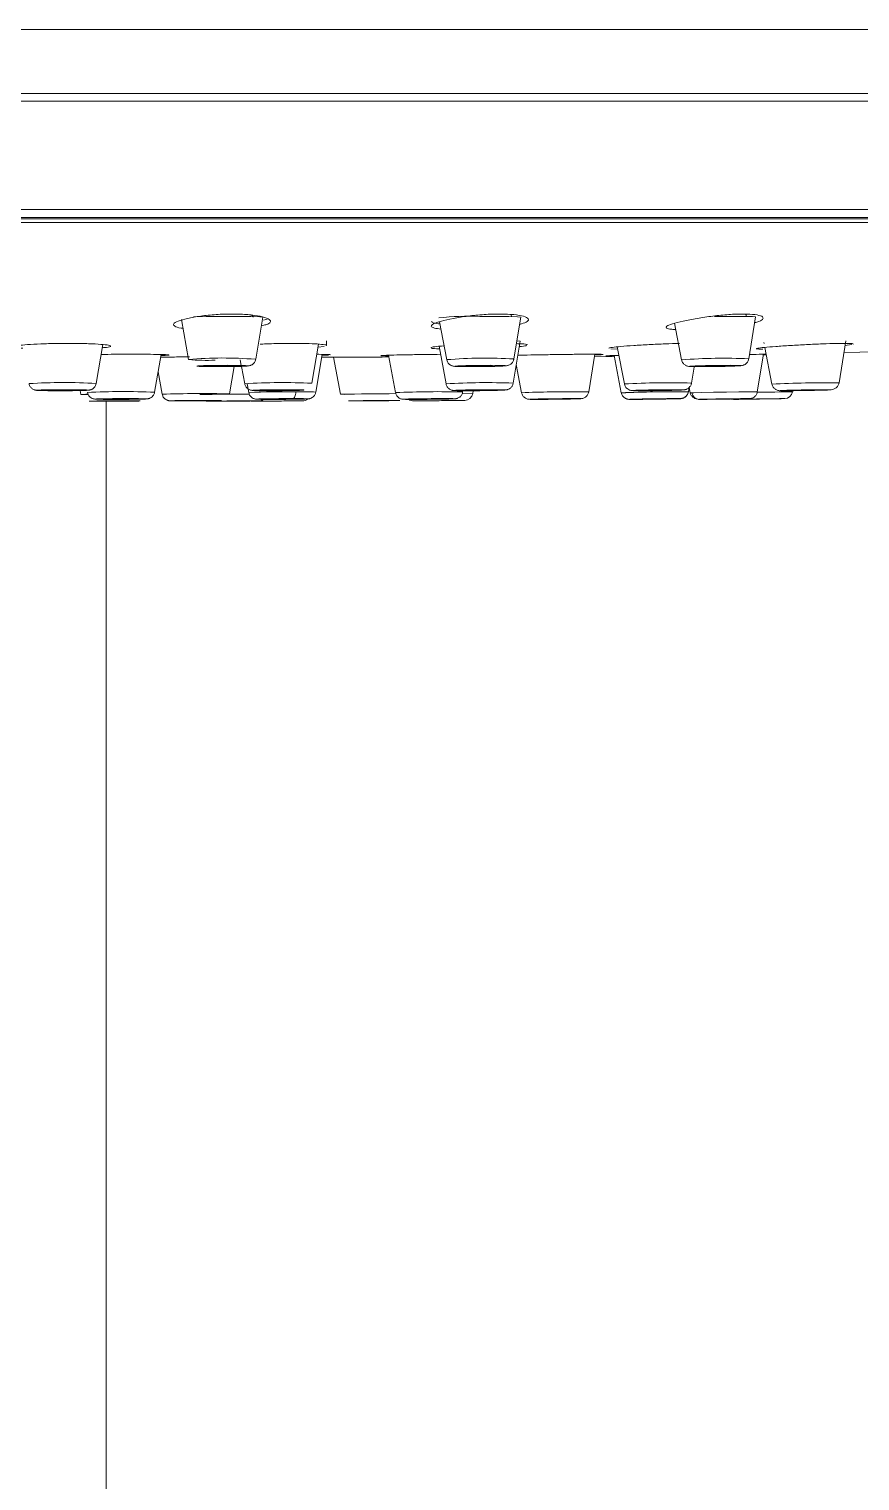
# Model space of a CAD drawing. Extents: x 1944 to 4044, y -46 to 2924.
# Drawn here: x 2671.6 to 2722.9, y 1827.8 to 1917.5 of the extents above; entities that cross this region are included whole.
import ezdxf

# ---------------------------------------------------------------- set-up
doc = ezdxf.new("R2010")
doc.units = 0
doc.header["$LTSCALE"] = 23.1
doc.layers.get('0').update_dxf_attribs({"linetype": 'CONTINUOUS'})

# ---------------------------------------------------------------- blocks, each defined once
blk = doc.blocks.new('A$C7AF3309A')
at = {"color": 8, "linetype": 'Continuous', "lineweight": 15}
for p, q in [((469.035, 1503.262), (300.964, 1503.262)), ((483.786, 1499.31), (286.214, 1499.31)), ((484.156, 1498.836), (285.844, 1498.836)), ((484.273, 1492.155), (385, 1492.155)), ((483.843, 1491.651), (286.157, 1491.651)), ((480.73, 1491.35), (289.272, 1491.35)), ((437.829, 1480.965), (437.654, 1480.962)), ((417.134, 1480.769), (416.499, 1480.762))]:
    blk.add_line(p, q, dxfattribs=at)
at = {"color": 7, "linetype": 'Continuous', "lineweight": 15}
for p, q in [((287.238, 1491.576), (482.761, 1491.576)), ((403.737, 1482.902), (404.179, 1485.49)), ((419.52, 1485.536), (419.526, 1485.568)), ((419.673, 1482.912), (420.102, 1485.503)), ((434.005, 1485.629), (434.008, 1485.681)), ((434.018, 1485.541), (434.033, 1485.631)), ((434.184, 1482.922), (434.6, 1485.515)), ((399.141, 1485.354), (399.591, 1482.879)), ((404.504, 1485.391), (404.209, 1485.299)), ((415.088, 1485.215), (415.528, 1482.868)), ((429.604, 1485.119), (430.039, 1482.858)), ((393.88, 1481.399), (394.298, 1483.803)), ((407.196, 1481.408), (407.607, 1483.827)), ((407.574, 1483.638), (407.969, 1483.687)), ((408.107, 1483.741), (408.107, 1484.04)), ((415.053, 1483.696), (415.488, 1481.373)), ((419.633, 1481.417), (420.062, 1484.008)), ((426.064, 1483.659), (426.502, 1481.366)), ((435.112, 1483.938), (435.125, 1483.868)), ((439.757, 1481.43), (440.169, 1484.024)), ((440.125, 1483.747), (440.542, 1483.802)), ((397.487, 1480.859), (397.89, 1483.186)), ((402.781, 1482.852), (402.844, 1482.51)), ((407.446, 1480.865), (407.842, 1483.193)), ((407.832, 1483.137), (408.22, 1483.151)), ((408.017, 1483.019), (408.534, 1483.02)), ((408.532, 1483.029), (408.959, 1480.728)), ((411.94, 1483.143), (412.37, 1480.833)), ((424.297, 1480.876), (424.68, 1483.203)), ((424.655, 1483.051), (425.883, 1483.054)), ((425.663, 1483.543), (426.09, 1483.525)), ((425.869, 1483.124), (426.307, 1480.824)), ((434.712, 1480.883), (435.085, 1483.201)), ((435.082, 1483.18), (435.257, 1483.185)), ((435.172, 1483.628), (435.611, 1481.36)), ((440.055, 1483.307), (442.028, 1483.344)), ((397.705, 1482.119), (397.956, 1480.736)), ((401.069, 1482.437), (401.338, 1482.436)), ((402.264, 1482.518), (401.995, 1482.519)), ((402.104, 1480.758), (402.392, 1482.445)), ((402.854, 1482.455), (403.051, 1481.381)), ((416.717, 1482.437), (416.962, 1482.436)), ((417.311, 1482.438), (417.605, 1482.439)), ((417.605, 1482.439), (418.116, 1482.447)), ((418.493, 1482.518), (418.247, 1482.519)), ((418.752, 1482.515), (418.493, 1482.518)), ((419.824, 1482.569), (420.152, 1480.828)), ((430.647, 1481.424), (430.806, 1482.407)), ((430.978, 1482.437), (431.189, 1482.436)), ((433.258, 1482.518), (433.047, 1482.519)), ((391.367, 1480.949), (391.643, 1480.949)), ((392.249, 1481.014), (391.973, 1481.015)), ((392.899, 1480.96), (392.942, 1480.721)), ((403.204, 1481.367), (403.301, 1480.839)), ((404.379, 1480.949), (404.638, 1480.949)), ((404.99, 1480.95), (405.126, 1480.95)), ((405.873, 1481.014), (405.614, 1481.015)), ((416.545, 1480.949), (416.775, 1480.949)), ((417.134, 1480.769), (417.164, 1480.95)), ((417.565, 1480.953), (417.996, 1480.959)), ((418.585, 1481.014), (418.355, 1481.015)), ((427.332, 1480.949), (427.523, 1480.949)), ((427.523, 1480.949), (428.008, 1480.951)), ((429.829, 1481.014), (429.637, 1481.015)), ((430.008, 1481.011), (429.829, 1481.014)), ((430.452, 1480.88), (430.496, 1481.147)), ((430.503, 1481.154), (430.566, 1480.821)), ((436.268, 1480.949), (436.413, 1480.949)), ((439.114, 1481.014), (438.969, 1481.015)), ((393.996, 1480.305), (394.226, 1480.305)), ((394.5, 1107.647), (394.5, 1480.313)), ((394.818, 1480.415), (395.087, 1480.414)), ((395.416, 1480.415), (395.804, 1480.417)), ((396.013, 1480.463), (395.744, 1480.464)), ((396.036, 1480.321), (395.806, 1480.321)), ((399.012, 1480.318), (399.242, 1480.318)), ((399.709, 1480.319), (399.496, 1480.318)), ((399.578, 1480.318), (400.032, 1480.32)), ((401.053, 1480.35), (400.823, 1480.351)), ((400.861, 1480.305), (400.98, 1480.305)), ((403.477, 1480.305), (403.452, 1480.305)), ((403.835, 1480.321), (403.717, 1480.321)), ((404.488, 1480.415), (404.733, 1480.414)), ((405.376, 1480.416), (405.906, 1480.421)), ((406.265, 1480.463), (406.019, 1480.464)), ((409.549, 1480.318), (409.667, 1480.318)), ((409.829, 1480.318), (409.667, 1480.318)), ((412.525, 1480.35), (412.406, 1480.351)), ((413.306, 1480.415), (413.517, 1480.414)), ((413.508, 1480.318), (413.483, 1480.318)), ((413.827, 1480.415), (414.013, 1480.416)), ((414.447, 1480.419), (414.801, 1480.423)), ((415.587, 1480.463), (415.375, 1480.464)), ((420.886, 1480.415), (421.055, 1480.414)), ((423.573, 1480.463), (423.404, 1480.464)), ((426.899, 1480.415), (427.017, 1480.414)), ((427.178, 1480.415), (427.017, 1480.414)), ((428.386, 1480.427), (428.386, 1480.427)), ((429.872, 1480.463), (429.754, 1480.464)), ((431.08, 1480.415), (431.142, 1480.414)), ((431.253, 1480.415), (431.142, 1480.414)), ((433.247, 1480.415), (433.251, 1480.414)), ((434.211, 1480.463), (434.148, 1480.464)), ((436.399, 1480.463), (436.394, 1480.464))]:
    blk.add_line(p, q, dxfattribs=at)
at = {"color": 7, "linetype": 'Continuous', "lineweight": 15, "flags": 128}
for points in [[(401.65, 1485.541), (400.682, 1485.531), (399.895, 1485.513)], [(404.179, 1485.49), (404.179, 1485.49), (403.987, 1485.514), (403.438, 1485.532), (402.618, 1485.541), (401.65, 1485.541)], [(420.102, 1485.503), (420.102, 1485.503), (419.909, 1485.524), (419.361, 1485.538), (418.541, 1485.543), (417.573, 1485.537)], [(434.6, 1485.515), (434.6, 1485.515), (434.408, 1485.533), (433.86, 1485.542), (433.039, 1485.541), (432.072, 1485.53)], [(420.062, 1484.008), (420.062, 1484.008), (419.87, 1484.023), (419.857, 1484.024)], [(401.666, 1482.497), (401.379, 1482.494), (401.136, 1482.488), (400.974, 1482.481), (400.916, 1482.473), (400.974, 1482.466), (401.136, 1482.461), (401.379, 1482.458), (401.666, 1482.458), (401.953, 1482.461), (402.197, 1482.467), (402.359, 1482.474), (402.416, 1482.482), (402.359, 1482.489), (402.197, 1482.494), (401.953, 1482.497), (401.666, 1482.497)], [(417.605, 1482.495), (417.318, 1482.491), (417.074, 1482.484), (416.912, 1482.477), (416.855, 1482.469), (416.912, 1482.463), (417.074, 1482.459), (417.318, 1482.458), (417.605, 1482.459), (417.892, 1482.464), (418.135, 1482.47), (418.298, 1482.478), (418.355, 1482.485), (418.298, 1482.492), (418.135, 1482.496), (417.892, 1482.497), (417.605, 1482.495)], [(432.118, 1482.493), (431.831, 1482.488), (431.588, 1482.481), (431.425, 1482.473), (431.368, 1482.466), (431.425, 1482.461), (431.588, 1482.458), (431.831, 1482.458), (432.118, 1482.462), (432.405, 1482.467), (432.648, 1482.474), (432.811, 1482.482), (432.868, 1482.489), (432.811, 1482.494), (432.648, 1482.497), (432.405, 1482.497), (432.118, 1482.493)], [(391.808, 1480.997), (391.521, 1480.996), (391.277, 1480.992), (391.115, 1480.986), (391.058, 1480.98), (391.115, 1480.974), (391.277, 1480.97), (391.521, 1480.967), (391.808, 1480.966), (392.095, 1480.968), (392.338, 1480.972), (392.501, 1480.977), (392.558, 1480.983), (392.501, 1480.989), (392.338, 1480.994), (392.095, 1480.997), (391.808, 1480.997)], [(405.126, 1480.997), (404.839, 1480.994), (404.596, 1480.989), (404.433, 1480.983), (404.376, 1480.977), (404.433, 1480.972), (404.596, 1480.968), (404.839, 1480.966), (405.126, 1480.967), (405.413, 1480.97), (405.656, 1480.975), (405.819, 1480.981), (405.876, 1480.987), (405.819, 1480.992), (405.656, 1480.996), (405.413, 1480.997), (405.126, 1480.997)], [(417.565, 1480.995), (417.278, 1480.991), (417.034, 1480.986), (416.872, 1480.98), (416.815, 1480.974), (416.872, 1480.969), (417.034, 1480.967), (417.278, 1480.966), (417.565, 1480.968), (417.852, 1480.972), (418.095, 1480.978), (418.258, 1480.984), (418.315, 1480.99), (418.258, 1480.994), (418.095, 1480.997), (417.852, 1480.997), (417.565, 1480.995)], [(428.58, 1480.994), (428.293, 1480.989), (428.05, 1480.983), (427.887, 1480.977), (427.83, 1480.971), (427.887, 1480.968), (428.05, 1480.966), (428.293, 1480.967), (428.58, 1480.97), (428.867, 1480.975), (429.11, 1480.981), (429.273, 1480.987), (429.33, 1480.992), (429.273, 1480.996), (429.11, 1480.998), (428.867, 1480.997), (428.58, 1480.994)], [(436.941, 1480.969), (436.998, 1480.967), (437.161, 1480.966), (437.404, 1480.968), (437.691, 1480.973), (437.978, 1480.978), (438.221, 1480.984), (438.384, 1480.99), (438.441, 1480.995), (438.384, 1480.997), (438.221, 1480.997), (437.978, 1480.995), (437.691, 1480.991), (437.404, 1480.986), (437.161, 1480.979), (436.998, 1480.974), (436.941, 1480.969)], [(392.942, 1480.721), (393.013, 1480.719), (393.354, 1480.716)], [(395.016, 1480.316), (394.786, 1480.315), (394.592, 1480.314), (394.462, 1480.313), (394.416, 1480.312), (394.462, 1480.311), (394.592, 1480.31), (394.786, 1480.31), (395.016, 1480.31), (395.246, 1480.311), (395.44, 1480.312), (395.57, 1480.314), (395.616, 1480.315), (395.57, 1480.316), (395.44, 1480.316), (395.246, 1480.316), (395.016, 1480.316)], [(395.416, 1480.451), (395.129, 1480.449), (394.885, 1480.445), (394.723, 1480.441), (394.666, 1480.437), (394.723, 1480.432), (394.885, 1480.429), (395.129, 1480.427), (395.416, 1480.427), (395.703, 1480.429), (395.946, 1480.433), (396.109, 1480.437), (396.166, 1480.441), (396.109, 1480.446), (395.946, 1480.449), (395.703, 1480.451), (395.416, 1480.451)], [(400.032, 1480.34), (399.803, 1480.338), (399.608, 1480.336), (399.478, 1480.333), (399.432, 1480.331), (399.478, 1480.329), (399.608, 1480.328), (399.803, 1480.328), (400.032, 1480.329), (400.262, 1480.33), (400.456, 1480.332), (400.587, 1480.335), (400.632, 1480.337), (400.587, 1480.339), (400.456, 1480.34), (400.262, 1480.34), (400.032, 1480.34)], [(401.748, 1480.31), (401.794, 1480.31), (401.924, 1480.31), (402.119, 1480.311), (402.348, 1480.312), (402.578, 1480.313), (402.773, 1480.314), (402.903, 1480.315), (402.948, 1480.316), (402.903, 1480.316), (402.773, 1480.316), (402.578, 1480.316), (402.348, 1480.315), (402.119, 1480.314), (401.924, 1480.312), (401.794, 1480.311), (401.748, 1480.31)], [(405.376, 1480.45), (405.089, 1480.447), (404.846, 1480.443), (404.683, 1480.439), (404.626, 1480.434), (404.683, 1480.43), (404.846, 1480.428), (405.089, 1480.427), (405.376, 1480.428), (405.663, 1480.431), (405.907, 1480.435), (406.069, 1480.439), (406.126, 1480.444), (406.069, 1480.448), (405.907, 1480.45), (405.663, 1480.451), (405.376, 1480.45)], [(406.019, 1480.464), (406.054, 1480.473), (406.088, 1480.497), (406.12, 1480.535), (406.149, 1480.586), (406.174, 1480.648), (406.193, 1480.721), (406.208, 1480.8), (406.217, 1480.885)], [(408.959, 1480.728), (408.977, 1480.727), (409.237, 1480.726)], [(410.437, 1480.329), (410.482, 1480.328), (410.613, 1480.328), (410.807, 1480.329), (411.037, 1480.331), (411.266, 1480.333), (411.461, 1480.336), (411.591, 1480.338), (411.637, 1480.34), (411.591, 1480.34), (411.461, 1480.34), (411.266, 1480.339), (411.037, 1480.337), (410.807, 1480.335), (410.612, 1480.332), (410.482, 1480.33), (410.437, 1480.329)], [(414.446, 1480.449), (414.159, 1480.445), (413.916, 1480.441), (413.753, 1480.436), (413.696, 1480.432), (413.753, 1480.429), (413.916, 1480.427), (414.159, 1480.428), (414.446, 1480.429), (414.733, 1480.433), (414.977, 1480.437), (415.139, 1480.442), (415.196, 1480.446), (415.139, 1480.449), (414.977, 1480.451), (414.733, 1480.45), (414.446, 1480.449)], [(421.479, 1480.43), (421.537, 1480.428), (421.699, 1480.427), (421.943, 1480.428), (422.23, 1480.431), (422.517, 1480.435), (422.76, 1480.44), (422.922, 1480.444), (422.979, 1480.448), (422.922, 1480.45), (422.76, 1480.451), (422.516, 1480.45), (422.229, 1480.447), (421.942, 1480.443), (421.699, 1480.438), (421.537, 1480.434), (421.479, 1480.43)], [(426.307, 1480.824), (426.325, 1480.822), (426.585, 1480.82)], [(427.636, 1480.429), (427.693, 1480.427), (427.855, 1480.428), (428.099, 1480.43), (428.386, 1480.433), (428.673, 1480.437), (428.916, 1480.442), (429.078, 1480.446), (429.135, 1480.449), (429.078, 1480.451), (428.916, 1480.45), (428.672, 1480.448), (428.385, 1480.445), (428.098, 1480.441), (427.855, 1480.436), (427.693, 1480.432), (427.636, 1480.429)], [(431.895, 1480.428), (431.952, 1480.427), (432.115, 1480.429), (432.358, 1480.431), (432.645, 1480.435), (432.932, 1480.44), (433.176, 1480.444), (433.338, 1480.448), (433.395, 1480.45), (433.338, 1480.451), (433.176, 1480.449), (432.932, 1480.447), (432.645, 1480.443), (432.358, 1480.438), (432.115, 1480.434), (431.952, 1480.43), (431.895, 1480.428)], [(433.087, 1480.437), (433.156, 1480.421), (433.243, 1480.414)], [(434.073, 1480.427), (434.13, 1480.428), (434.293, 1480.43), (434.536, 1480.433), (434.823, 1480.438), (435.11, 1480.442), (435.353, 1480.446), (435.516, 1480.449), (435.573, 1480.451), (435.516, 1480.45), (435.353, 1480.448), (435.11, 1480.445), (434.823, 1480.44), (434.536, 1480.436), (434.293, 1480.432), (434.13, 1480.429), (434.073, 1480.427)]]:
    blk.add_lwpolyline(points, dxfattribs=at)
at = {"color": 8, "linetype": 'Continuous', "lineweight": 15, "flags": 128}
for points in [[(424.297, 1480.876), (424.262, 1480.88), (423.986, 1480.884)], [(434.712, 1480.883), (434.61, 1480.885), (434.215, 1480.882), (433.58, 1480.875), (432.802, 1480.865), (431.999, 1480.852), (431.293, 1480.84), (430.792, 1480.829), (430.573, 1480.822), (430.668, 1480.82), (430.668, 1480.82)]]:
    blk.add_lwpolyline(points, dxfattribs=at)
at = {"color": 7, "linetype": 'Continuous', "lineweight": 15}
for centre, radius, start, end in [((385, 208.155), 1297.85, 86.296114, 89.032844), ((416.915, 1468.002), 17.548, 87.85099, 96.12013), ((400.737, 1495.322), 12.496, 264.74066, 272.2775), ((400.766, 1480.806), 0.5, 249.03237, 270.25981), ((403.927, 1480.82), 0.5, 270.25918, 304.46903), ((406.61, 1480.821), 0.5, 270.3, 309.75064), ((413.478, 1480.818), 0.5, 234.93199, 270.6), ((416.641, 1480.851), 0.5, 270.6, 350.6), ((423.777, 1438.417), 42.467, 89.71747, 90.01603), ((431.144, 1480.896), 0.482, 189.1565, 269.81571), ((436.395, 1480.964), 0.5, 270.8948, 350.89502)]:
    blk.add_arc(centre, radius, start, end, dxfattribs=at)
at = {"color": 8, "linetype": 'Continuous', "lineweight": 15}
for centre, radius, start, end in [((401.727, 1458.333), 24.639, 85.39672, 94.97256), ((417.91, 1453.783), 29.183, 86.53709, 94.68336), ((432.635, 1448.867), 34.09, 87.39579, 94.36783), ((391.881, 1447.335), 34.123, 86.64283, 93.60807), ((405.358, 1445.161), 36.293, 87.09673, 93.64501), ((417.972, 1442.073), 39.379, 87.58272, 93.61742), ((429.224, 1435.016), 46.43, 88.24421, 93.36183), ((438.671, 1423.143), 58.297, 88.93318, 93.00856), ((393.339, 1468.871), 11.857, 89.95947, 91.92021), ((395.567, 1433.954), 46.944, 87.65639, 92.71788), ((400.443, 1401.864), 78.912, 88.79405, 91.80596), ((403.259, 1242.675), 238.06, 89.97798, 90.71854), ((405.454, 1436.647), 44.244, 89.0129, 92.78999), ((406.568, 1464.131), 16.758, 86.9936, 91.19982), ((412.502, 1321.788), 158.98, 90.03094, 91.27684), ((414.967, 1424.009), 56.883, 88.44068, 92.61739), ((423.109, 1407.662), 73.225, 89.48682, 92.31445), ((429.634, 1388.663), 92.221, 89.4915, 92.06738), ((443.099, 966.958), 513.964, 90.6936, 90.93665), ((436.881, 1480.76), 0.124, 86.47653, 91.71439)]:
    blk.add_arc(centre, radius, start, end, dxfattribs=at)
at = {"color": 7, "linetype": 'Continuous', "lineweight": 15}
for points, knots in [([(404.089, 1484.963), (404.187, 1484.984), (404.492, 1485.049), (404.683, 1485.188), (404.625, 1485.36), (404.208, 1485.521), (403.502, 1485.64), (402.795, 1485.685), (402.052, 1485.693), (401.275, 1485.666), (400.308, 1485.567), (399.483, 1485.422), (398.892, 1485.253), (398.604, 1485.082), (398.692, 1484.935), (398.933, 1484.842), (399.205, 1484.813), (399.24, 1484.809)], [0, 0, 0, 0, 0.036868, 0.114463, 0.192785, 0.271405, 0.349484, 0.426224, 0.449113, 0.524504, 0.599866, 0.676028, 0.753622, 0.832122, 0.910654, 0.988581, 1, 1, 1, 1]), ([(403.575, 1485.501), (403.581, 1485.53), (403.592, 1485.575), (403.47, 1485.613), (403.428, 1485.626)], [0, 0, 0, 0, 0.647518, 1, 1, 1, 1]), ([(420.027, 1485.05), (420.178, 1485.096), (420.508, 1485.194), (420.625, 1485.361), (420.426, 1485.52), (419.89, 1485.64), (419.275, 1485.685), (418.59, 1485.693), (417.836, 1485.666), (416.83, 1485.567), (415.901, 1485.422), (415.149, 1485.253), (414.663, 1485.083), (414.521, 1484.933), (414.683, 1484.821), (415.025, 1484.779), (415.173, 1484.761)], [0, 0, 0, 0, 0.066723, 0.145047, 0.223668, 0.301749, 0.378491, 0.40138, 0.476772, 0.552135, 0.628299, 0.705894, 0.784396, 0.862929, 0.940858, 1, 1, 1, 1]), ([(419.51, 1485.567), (419.516, 1485.573), (419.553, 1485.609), (419.479, 1485.639), (419.418, 1485.664)], [0, 0, 0, 0, 0.166809, 1, 1, 1, 1]), ([(434.543, 1485.156), (434.588, 1485.167), (434.856, 1485.231), (435.066, 1485.361), (435.095, 1485.52), (434.753, 1485.64), (434.257, 1485.685), (433.659, 1485.693), (432.962, 1485.666), (431.962, 1485.567), (430.969, 1485.422), (430.088, 1485.253), (429.425, 1485.083), (429.061, 1484.932), (429.062, 1484.816), (429.288, 1484.747), (429.594, 1484.734), (429.679, 1484.73)], [0, 0, 0, 0, 0.015802, 0.09438, 0.173258, 0.251593, 0.328584, 0.351548, 0.427186, 0.502794, 0.579206, 0.657054, 0.735811, 0.8146, 0.892782, 0.970165, 1, 1, 1, 1]), ([(415.114, 1485.073), (415.045, 1485.08), (414.765, 1485.106), (414.578, 1485.169), (414.606, 1485.236), (414.614, 1485.256)], [0, 0, 0, 0, 0.1857033, 0.7497817, 1, 1, 1, 1]), ([(394.767, 1483.704), (394.763, 1483.718), (394.755, 1483.753), (394.35, 1483.805), (393.659, 1483.849), (392.954, 1483.869), (392.204, 1483.877), (391.412, 1483.873), (390.433, 1483.847), (389.606, 1483.801), (389.027, 1483.744), (388.753, 1483.683), (388.851, 1483.626), (389.077, 1483.589), (389.326, 1483.576), (389.344, 1483.575)], [0, 0, 0, 0, 0.0649161, 0.155154, 0.2453206, 0.3353196, 0.3634086, 0.4531568, 0.5429028, 0.6327213, 0.7227212, 0.8128878, 0.9031256, 0.9933216, 1, 1, 1, 1]), ([(394.264, 1483.607), (394.358, 1483.614), (394.659, 1483.637), (394.735, 1483.667), (394.788, 1483.687)], [0, 0, 0, 0, 0.3141505, 1, 1, 1, 1]), ([(408.092, 1483.741), (408.096, 1483.743), (408.151, 1483.765), (407.934, 1483.804), (407.434, 1483.849), (406.816, 1483.869), (406.124, 1483.877), (405.363, 1483.873), (404.537, 1483.854), (404.126, 1483.833), (404.015, 1483.827)], [0, 0, 0, 0, 0.017039, 0.19065, 0.364123, 0.537274, 0.591315, 0.763984, 0.936648, 1, 1, 1, 1]), ([(415.321, 1483.721), (415.18, 1483.709), (414.812, 1483.676), (414.549, 1483.633), (414.569, 1483.609), (414.576, 1483.601)], [0, 0, 0, 0, 0.292104, 0.75737, 1, 1, 1, 1]), ([(420.491, 1483.776), (420.499, 1483.785), (420.524, 1483.813), (420.288, 1483.844), (419.948, 1483.855), (419.83, 1483.859)], [0, 0, 0, 0, 0.2377605, 0.7335801, 1, 1, 1, 1]), ([(420.007, 1483.674), (420.055, 1483.679), (420.324, 1483.702), (420.414, 1483.727), (420.487, 1483.747)], [0, 0, 0, 0, 0.179205, 1, 1, 1, 1]), ([(429.912, 1483.868), (429.623, 1483.861), (429.022, 1483.847), (428.011, 1483.801), (427.049, 1483.744), (426.241, 1483.683), (425.726, 1483.626), (425.499, 1483.588), (425.552, 1483.575), (425.559, 1483.573)], [0, 0, 0, 0, 0.152644, 0.316997, 0.481683, 0.646674, 0.811794, 0.976839, 1, 1, 1, 1]), ([(440.609, 1483.835), (440.619, 1483.839), (440.668, 1483.857), (440.486, 1483.868), (440.141, 1483.877), (439.633, 1483.873), (438.757, 1483.847), (437.753, 1483.801), (436.737, 1483.744), (435.818, 1483.683), (435.115, 1483.625), (434.694, 1483.579), (434.678, 1483.56), (434.671, 1483.551)], [0, 0, 0, 0, 0.025718, 0.133086, 0.166596, 0.273665, 0.380731, 0.487884, 0.595253, 0.702821, 0.810474, 0.918077, 1, 1, 1, 1]), ([(398.372, 1483.156), (398.368, 1483.161), (398.359, 1483.171), (397.953, 1483.187), (397.264, 1483.199), (396.558, 1483.204), (395.809, 1483.205), (395.054, 1483.202), (394.465, 1483.195), (394.192, 1483.192)], [0, 0, 0, 0, 0.122686, 0.292208, 0.461715, 0.631188, 0.684269, 0.853708, 1, 1, 1, 1]), ([(399.651, 1483.034), (399.622, 1483.034), (399.257, 1483.034), (398.59, 1483.033), (398.1, 1483.032), (397.863, 1483.032)], [0, 0, 0, 0, 0.042135, 0.537188, 1, 1, 1, 1]), ([(397.88, 1483.128), (397.971, 1483.13), (398.267, 1483.137), (398.341, 1483.145), (398.393, 1483.151)], [0, 0, 0, 0, 0.307177, 1, 1, 1, 1]), ([(401.667, 1482.437), (401.734, 1482.437), (401.875, 1482.438), (402.112, 1482.441), (402.378, 1482.445), (402.653, 1482.451), (402.892, 1482.458), (403.075, 1482.465), (403.204, 1482.474), (403.278, 1482.481), (403.356, 1482.494), (403.437, 1482.521), (403.517, 1482.562), (403.612, 1482.638), (403.7, 1482.752), (403.719, 1482.85), (403.728, 1482.893)], [0, 0, 0, 0, 0.067496, 0.142277, 0.242776, 0.352847, 0.464608, 0.571235, 0.668598, 0.756893, 0.80415, 0.83206, 0.859022, 0.899738, 0.956482, 1, 1, 1, 1]), ([(408.342, 1483.168), (408.347, 1483.168), (408.402, 1483.175), (408.168, 1483.186), (407.863, 1483.197), (407.565, 1483.199), (407.529, 1483.199)], [0, 0, 0, 0, 0.045389, 0.492712, 0.939997, 1, 1, 1, 1]), ([(408.017, 1483.019), (408.01, 1483.019), (408.003, 1483.019), (407.824, 1483.018), (407.812, 1483.018)], [0, 0, 0, 0, 0.931885, 1, 1, 1, 1]), ([(408.019, 1483.027), (408.076, 1483.027), (408.15, 1483.026), (408.361, 1483.026), (408.411, 1483.026)], [0, 0, 0, 0, 0.761397, 1, 1, 1, 1]), ([(411.961, 1483.034), (411.681, 1483.033), (411.074, 1483.033), (410.098, 1483.032), (409.183, 1483.031), (408.482, 1483.029), (408.063, 1483.028), (408.047, 1483.027), (408.04, 1483.027)], [0, 0, 0, 0, 0.152625, 0.33061, 0.508595, 0.68658, 0.864566, 1, 1, 1, 1]), ([(415.146, 1483.199), (414.858, 1483.197), (414.237, 1483.191), (413.274, 1483.175), (412.398, 1483.157), (411.765, 1483.139), (411.431, 1483.126), (411.454, 1483.12), (411.461, 1483.118)], [0, 0, 0, 0, 0.16084, 0.346505, 0.532212, 0.717943, 0.903674, 1, 1, 1, 1]), ([(411.458, 1483.112), (411.528, 1483.109), (411.616, 1483.105), (411.891, 1483.103), (411.948, 1483.103)], [0, 0, 0, 0, 0.793842, 1, 1, 1, 1]), ([(414.572, 1483.578), (414.643, 1483.564), (414.735, 1483.547), (415.018, 1483.539), (415.083, 1483.537)], [0, 0, 0, 0, 0.773752, 1, 1, 1, 1]), ([(415.535, 1482.863), (415.546, 1482.816), (415.571, 1482.707), (415.677, 1482.584), (415.792, 1482.51), (415.889, 1482.474), (416.012, 1482.45), (416.08, 1482.45), (416.246, 1482.442), (416.377, 1482.44), (416.439, 1482.439)], [0, 0, 0, 0, 0.085487, 0.199508, 0.27948, 0.334057, 0.40008, 0.648992, 0.833459, 1, 1, 1, 1]), ([(418.116, 1482.447), (418.147, 1482.448), (418.252, 1482.449), (418.449, 1482.454), (418.695, 1482.461), (418.914, 1482.469), (419.071, 1482.477), (419.179, 1482.487), (419.24, 1482.492), (419.334, 1482.515), (419.409, 1482.547), (419.497, 1482.6), (419.594, 1482.701), (419.661, 1482.816), (419.665, 1482.894), (419.666, 1482.912)], [0, 0, 0, 0, 0.037255, 0.129415, 0.271747, 0.403056, 0.527328, 0.63867, 0.737099, 0.777872, 0.80652, 0.845464, 0.904879, 0.978406, 1, 1, 1, 1]), ([(424.672, 1483.159), (424.783, 1483.163), (425.085, 1483.172), (425.24, 1483.187), (425.127, 1483.199), (424.772, 1483.204), (424.283, 1483.205), (423.661, 1483.202), (422.693, 1483.191), (421.659, 1483.175), (420.718, 1483.157), (420.109, 1483.144), (419.926, 1483.139), (419.918, 1483.139)], [0, 0, 0, 0, 0.064115, 0.176099, 0.288073, 0.400025, 0.435089, 0.547018, 0.658947, 0.77089, 0.882857, 0.994839, 1, 1, 1, 1]), ([(425.354, 1483.104), (425.411, 1483.103), (425.485, 1483.1), (425.696, 1483.1), (425.747, 1483.1)], [0, 0, 0, 0, 0.761348, 1, 1, 1, 1]), ([(426.165, 1483.131), (426.058, 1483.128), (425.709, 1483.121), (425.403, 1483.112), (425.384, 1483.108), (425.376, 1483.106)], [0, 0, 0, 0, 0.200145, 0.654373, 1, 1, 1, 1]), ([(430.048, 1482.855), (430.051, 1482.832), (430.06, 1482.746), (430.143, 1482.622), (430.259, 1482.525), (430.361, 1482.479), (430.46, 1482.453), (430.52, 1482.449), (430.602, 1482.443), (430.675, 1482.44), (430.741, 1482.439), (430.749, 1482.439)], [0, 0, 0, 0, 0.050958, 0.191209, 0.315189, 0.385955, 0.447289, 0.590091, 0.755476, 0.972401, 1, 1, 1, 1]), ([(432.118, 1482.444), (432.325, 1482.447), (432.607, 1482.452), (432.964, 1482.462), (433.208, 1482.469), (433.426, 1482.478), (433.581, 1482.486), (433.686, 1482.495), (433.743, 1482.499), (433.825, 1482.517), (433.891, 1482.541), (433.969, 1482.582), (434.066, 1482.662), (434.152, 1482.778), (434.168, 1482.875), (434.175, 1482.914)], [0, 0, 0, 0, 0.205629, 0.2815985, 0.3988999, 0.5069881, 0.6090622, 0.6999999, 0.7797674, 0.8106407, 0.8327365, 0.8597193, 0.9021659, 0.9602348, 1, 1, 1, 1]), ([(435.254, 1483.203), (435.174, 1483.202), (434.955, 1483.201), (434.524, 1483.194), (434.25, 1483.19)], [0, 0, 0, 0, 0.3643635, 1, 1, 1, 1]), ([(434.65, 1483.543), (434.706, 1483.535), (434.78, 1483.525), (434.992, 1483.522), (435.042, 1483.521)], [0, 0, 0, 0, 0.760879, 1, 1, 1, 1]), ([(435.262, 1483.16), (435.218, 1483.159), (435.157, 1483.158), (435.094, 1483.157), (435.078, 1483.156)], [0, 0, 0, 0, 0.748592, 1, 1, 1, 1]), ([(400.596, 1482.5), (400.537, 1482.499), (400.325, 1482.493), (400.127, 1482.481), (400.052, 1482.466), (400.207, 1482.452), (400.551, 1482.441), (400.897, 1482.438), (401.069, 1482.437)], [0, 0, 0, 0, 0.071773, 0.257418, 0.443064, 0.628709, 0.814355, 1, 1, 1, 1]), ([(401.338, 1482.436), (401.533, 1482.437), (401.924, 1482.438), (402.487, 1482.446), (402.934, 1482.459), (403.214, 1482.474), (403.273, 1482.489), (403.176, 1482.501), (403.003, 1482.505), (402.952, 1482.507)], [0, 0, 0, 0, 0.155849, 0.311698, 0.467547, 0.623396, 0.779245, 0.935094, 1, 1, 1, 1]), ([(418.247, 1482.519), (418.06, 1482.518), (417.686, 1482.517), (417.096, 1482.509), (416.627, 1482.498), (416.441, 1482.49), (416.372, 1482.487)], [0, 0, 0, 0, 0.27759, 0.55518, 0.832769, 1, 1, 1, 1]), ([(416.962, 1482.436), (417.147, 1482.437), (417.516, 1482.438), (417.939, 1482.443), (418.113, 1482.447), (418.116, 1482.447)], [0, 0, 0, 0, 0.4945457, 0.9890914, 1, 1, 1, 1]), ([(433.047, 1482.519), (432.877, 1482.518), (432.536, 1482.517), (431.933, 1482.509), (431.374, 1482.496), (430.973, 1482.484), (430.845, 1482.477), (430.808, 1482.475)], [0, 0, 0, 0, 0.22713, 0.454261, 0.681391, 0.908522, 1, 1, 1, 1]), ([(431.189, 1482.436), (431.36, 1482.437), (431.686, 1482.437), (432.063, 1482.443), (432.243, 1482.446)], [0, 0, 0, 0, 0.5236087, 1, 1, 1, 1]), ([(431.497, 1482.437), (431.603, 1482.438), (431.803, 1482.439), (432.018, 1482.442), (432.118, 1482.444)], [0, 0, 0, 0, 0.529335, 1, 1, 1, 1]), ([(389.742, 1481.391), (389.744, 1481.369), (389.751, 1481.283), (389.831, 1481.158), (389.945, 1481.057), (390.046, 1481.009), (390.133, 1480.983), (390.196, 1480.975), (390.259, 1480.97), (390.365, 1480.964), (390.53, 1480.959), (390.758, 1480.955), (390.93, 1480.952), (391.032, 1480.951), (391.035, 1480.951)], [0, 0, 0, 0, 0.030046, 0.11666, 0.194047, 0.23779, 0.274976, 0.340267, 0.430607, 0.554778, 0.701785, 0.850084, 0.994885, 1, 1, 1, 1]), ([(389.743, 1481.387), (389.744, 1481.366), (389.751, 1481.282), (389.831, 1481.158), (389.945, 1481.057), (390.046, 1481.009), (390.133, 1480.983), (390.165, 1480.979), (390.185, 1480.977)], [0, 0, 0, 0, 0.083837, 0.339628, 0.568172, 0.697357, 0.807176, 1, 1, 1, 1]), ([(391.973, 1481.015), (391.778, 1481.014), (391.387, 1481.014), (390.886, 1481.008), (390.674, 1481.002), (390.586, 1480.999)], [0, 0, 0, 0, 0.368596, 0.737191, 1, 1, 1, 1]), ([(391.643, 1480.949), (391.844, 1480.949), (392.067, 1480.949), (392.258, 1480.951), (392.275, 1480.952)], [0, 0, 0, 0, 0.908905, 1, 1, 1, 1]), ([(392.275, 1480.952), (392.321, 1480.952), (392.442, 1480.953), (392.652, 1480.956), (392.898, 1480.96), (393.116, 1480.966), (393.27, 1480.971), (393.375, 1480.978), (393.432, 1480.982), (393.513, 1480.999), (393.579, 1481.021), (393.656, 1481.059), (393.754, 1481.136), (393.844, 1481.253), (393.863, 1481.352), (393.871, 1481.395)], [0, 0, 0, 0, 0.054813, 0.145002, 0.284257, 0.412554, 0.533678, 0.64151, 0.736011, 0.772666, 0.798699, 0.830204, 0.879859, 0.948448, 1, 1, 1, 1]), ([(403.058, 1481.379), (403.058, 1481.364), (403.063, 1481.286), (403.141, 1481.158), (403.259, 1481.05), (403.368, 1481), (403.454, 1480.976), (403.515, 1480.969), (403.577, 1480.963), (403.68, 1480.959), (403.848, 1480.955), (403.989, 1480.952), (404.079, 1480.951), (404.08, 1480.951)], [0, 0, 0, 0, 0.023871, 0.125844, 0.228738, 0.280909, 0.323944, 0.399555, 0.504716, 0.649938, 0.822682, 0.99768, 1, 1, 1, 1]), ([(404.638, 1480.949), (404.83, 1480.949), (405.214, 1480.95), (405.796, 1480.957), (406.282, 1480.967), (406.616, 1480.979), (406.733, 1480.991), (406.695, 1481), (406.56, 1481.004), (406.528, 1481.004)], [0, 0, 0, 0, 0.158577, 0.317154, 0.475731, 0.634308, 0.792885, 0.951462, 1, 1, 1, 1]), ([(415.49, 1481.373), (415.49, 1481.37), (415.49, 1481.303), (415.558, 1481.182), (415.669, 1481.063), (415.781, 1481.002), (415.866, 1480.975), (415.97, 1480.958), (416.025, 1480.958), (416.149, 1480.953), (416.252, 1480.952), (416.295, 1480.951)], [0, 0, 0, 0, 0.0067693, 0.130057, 0.2539932, 0.3252122, 0.3807913, 0.443219, 0.672695, 0.8621856, 1, 1, 1, 1]), ([(416.168, 1480.98), (416.116, 1480.977), (415.973, 1480.971), (415.968, 1480.961), (416.137, 1480.953), (416.409, 1480.95), (416.545, 1480.949)], [0, 0, 0, 0, 0.160067, 0.440045, 0.720022, 1, 1, 1, 1]), ([(416.775, 1480.949), (416.953, 1480.949), (417.309, 1480.95), (417.759, 1480.955), (417.966, 1480.958), (417.996, 1480.959)], [0, 0, 0, 0, 0.461235, 0.922469, 1, 1, 1, 1]), ([(417.104, 1480.95), (417.152, 1480.95), (417.299, 1480.95), (417.458, 1480.952), (417.565, 1480.953)], [0, 0, 0, 0, 0.325087, 1, 1, 1, 1]), ([(417.996, 1480.959), (418.055, 1480.96), (418.189, 1480.962), (418.411, 1480.966), (418.655, 1480.972), (418.872, 1480.979), (419.025, 1480.985), (419.127, 1480.992), (419.18, 1480.996), (419.252, 1481.009), (419.313, 1481.027), (419.384, 1481.058), (419.478, 1481.122), (419.581, 1481.237), (419.613, 1481.348), (419.63, 1481.406)], [0, 0, 0, 0, 0.0693393, 0.1578869, 0.2945823, 0.4203543, 0.5388319, 0.6437254, 0.7350771, 0.7712409, 0.7954468, 0.8225733, 0.8656458, 0.9297613, 1, 1, 1, 1]), ([(426.511, 1481.357), (426.521, 1481.313), (426.545, 1481.207), (426.652, 1481.082), (426.77, 1481.007), (426.862, 1480.975), (426.944, 1480.958), (426.991, 1480.956), (427.049, 1480.953), (427.108, 1480.952), (427.136, 1480.952)], [0, 0, 0, 0, 0.111444, 0.268766, 0.392781, 0.460768, 0.521264, 0.669349, 0.84789, 1, 1, 1, 1]), ([(429.637, 1481.015), (429.478, 1481.014), (429.16, 1481.014), (428.564, 1481.007), (427.987, 1480.997), (427.517, 1480.986), (427.338, 1480.979), (427.265, 1480.976)], [0, 0, 0, 0, 0.2130877, 0.4261755, 0.6392632, 0.852351, 1, 1, 1, 1]), ([(427.811, 1480.95), (427.832, 1480.95), (427.892, 1480.95), (427.962, 1480.951), (428.008, 1480.951)], [0, 0, 0, 0, 0.349935, 1, 1, 1, 1]), ([(428.008, 1480.951), (428.084, 1480.952), (428.268, 1480.953), (428.465, 1480.956), (428.581, 1480.957)], [0, 0, 0, 0, 0.4174104, 1, 1, 1, 1]), ([(428.581, 1480.957), (428.788, 1480.96), (429.072, 1480.965), (429.429, 1480.973), (429.671, 1480.979), (429.886, 1480.986), (430.037, 1480.992), (430.138, 1480.998), (430.187, 1481.002), (430.252, 1481.012), (430.309, 1481.027), (430.372, 1481.052), (430.462, 1481.103), (430.563, 1481.205), (430.634, 1481.323), (430.638, 1481.403), (430.639, 1481.421)], [0, 0, 0, 0, 0.2053664, 0.2803956, 0.3962079, 0.5026113, 0.60262, 0.6906914, 0.7670039, 0.7981288, 0.8177018, 0.8378912, 0.8698492, 0.9207315, 0.981645, 1, 1, 1, 1]), ([(435.611, 1481.36), (435.62, 1481.326), (435.637, 1481.26), (435.688, 1481.171), (435.752, 1481.095), (435.827, 1481.035), (435.904, 1480.993), (436.015, 1480.957), (436.065, 1480.952), (436.122, 1480.952), (436.13, 1480.952)], [0, 0, 0, 0, 0.117343, 0.230374, 0.336659, 0.437317, 0.538415, 0.650405, 0.952514, 1, 1, 1, 1]), ([(438.308, 1480.975), (438.391, 1480.977), (438.761, 1480.985), (439.062, 1480.988), (439.363, 1481.017), (439.545, 1481.088), (439.698, 1481.231), (439.737, 1481.364), (439.757, 1481.43)], [0, 0, 0, 0, 0.120906, 0.539719, 0.681962, 0.796864, 0.899867, 1, 1, 1, 1]), ([(393.35, 1480.839), (393.359, 1480.795), (393.381, 1480.689), (393.486, 1480.562), (393.603, 1480.484), (393.696, 1480.451), (393.778, 1480.433), (393.825, 1480.431), (393.894, 1480.426), (394.008, 1480.423), (394.188, 1480.419), (394.36, 1480.417), (394.478, 1480.416), (394.504, 1480.416)], [0, 0, 0, 0, 0.064809, 0.157798, 0.2324, 0.272988, 0.3084, 0.394021, 0.498106, 0.637909, 0.797964, 0.954438, 1, 1, 1, 1]), ([(395.744, 1480.464), (395.549, 1480.463), (395.157, 1480.463), (394.6, 1480.458), (394.181, 1480.451), (394.048, 1480.446), (393.994, 1480.444)], [0, 0, 0, 0, 0.272483, 0.544965, 0.817448, 1, 1, 1, 1]), ([(395.087, 1480.414), (395.286, 1480.414), (395.533, 1480.414), (395.759, 1480.417), (395.804, 1480.417)], [0, 0, 0, 0, 0.802813, 1, 1, 1, 1]), ([(395.804, 1480.417), (395.878, 1480.418), (396.028, 1480.418), (396.264, 1480.421), (396.506, 1480.425), (396.722, 1480.429), (396.873, 1480.434), (396.973, 1480.439), (397.022, 1480.442), (397.086, 1480.451), (397.143, 1480.465), (397.206, 1480.489), (397.296, 1480.538), (397.399, 1480.638), (397.472, 1480.755), (397.477, 1480.836), (397.479, 1480.855)], [0, 0, 0, 0, 0.085465, 0.171838, 0.305159, 0.427633, 0.542727, 0.64404, 0.731794, 0.767689, 0.790143, 0.813148, 0.849545, 0.907777, 0.977832, 1, 1, 1, 1]), ([(396.748, 1480.456), (396.673, 1480.457), (396.495, 1480.461), (396.19, 1480.463), (396.013, 1480.463)], [0, 0, 0, 0, 0.418269, 1, 1, 1, 1]), ([(397.957, 1480.733), (397.976, 1480.672), (398.013, 1480.551), (398.137, 1480.424), (398.254, 1480.361), (398.336, 1480.337), (398.401, 1480.326), (398.436, 1480.325), (398.48, 1480.322), (398.562, 1480.321), (398.658, 1480.32), (398.745, 1480.319), (398.766, 1480.319)], [0, 0, 0, 0, 0.118942, 0.238648, 0.325739, 0.370435, 0.405682, 0.484181, 0.590321, 0.745372, 0.940367, 1, 1, 1, 1]), ([(398.555, 1480.331), (398.534, 1480.33), (398.427, 1480.328), (398.439, 1480.324), (398.602, 1480.32), (398.875, 1480.318), (399.012, 1480.318)], [0, 0, 0, 0, 0.074083, 0.382722, 0.691361, 1, 1, 1, 1]), ([(399.242, 1480.318), (399.421, 1480.318), (399.78, 1480.318), (400.383, 1480.322), (400.928, 1480.327), (401.359, 1480.333), (401.594, 1480.339), (401.654, 1480.343), (401.567, 1480.345), (401.546, 1480.345)], [0, 0, 0, 0, 0.1586479, 0.3172958, 0.4759437, 0.6345916, 0.7932395, 0.9518875, 1, 1, 1, 1]), ([(400.658, 1480.324), (400.652, 1480.324), (400.485, 1480.322), (400.218, 1480.32), (399.985, 1480.32), (399.942, 1480.319)], [0, 0, 0, 0, 0.026727, 0.821616, 1, 1, 1, 1]), ([(400.98, 1480.305), (401.096, 1480.305), (401.327, 1480.305), (401.863, 1480.307), (402.452, 1480.309), (403.028, 1480.312), (403.518, 1480.316), (403.825, 1480.318), (403.959, 1480.32), (403.895, 1480.321), (403.864, 1480.321), (403.835, 1480.321)], [0, 0, 0, 0, 0.125, 0.25, 0.375, 0.5, 0.625, 0.75, 0.875, 0.880285, 1, 1, 1, 1]), ([(403.309, 1480.84), (403.316, 1480.801), (403.333, 1480.699), (403.432, 1480.569), (403.554, 1480.483), (403.655, 1480.446), (403.74, 1480.428), (403.785, 1480.426), (403.851, 1480.422), (403.963, 1480.419), (404.089, 1480.417), (404.191, 1480.416), (404.215, 1480.416)], [0, 0, 0, 0, 0.068777, 0.178959, 0.273802, 0.328814, 0.370663, 0.469462, 0.590086, 0.753641, 0.942753, 1, 1, 1, 1]), ([(406.019, 1480.464), (405.832, 1480.463), (405.459, 1480.463), (404.861, 1480.458), (404.353, 1480.45), (404.01, 1480.443), (403.915, 1480.437), (403.755, 1480.431), (403.812, 1480.424), (404.037, 1480.417), (404.338, 1480.415), (404.488, 1480.415)], [0, 0, 0, 0, 0.125, 0.25, 0.375, 0.5, 0.553611, 0.625, 0.75, 0.875, 1, 1, 1, 1]), ([(404.733, 1480.414), (404.92, 1480.415), (405.294, 1480.415), (405.889, 1480.42), (406.408, 1480.428), (406.792, 1480.437), (406.969, 1480.446), (406.981, 1480.453), (406.798, 1480.457), (406.679, 1480.461), (406.422, 1480.463), (406.265, 1480.463)], [0, 0, 0, 0, 0.125, 0.25, 0.375, 0.5, 0.625, 0.75, 0.797068, 0.875, 1, 1, 1, 1]), ([(404.739, 1480.414), (404.823, 1480.414), (405.025, 1480.414), (405.247, 1480.416), (405.376, 1480.416)], [0, 0, 0, 0, 0.415116, 1, 1, 1, 1]), ([(405.906, 1480.421), (405.933, 1480.421), (406.034, 1480.422), (406.225, 1480.425), (406.468, 1480.429), (406.682, 1480.434), (406.833, 1480.439), (406.932, 1480.444), (406.98, 1480.447), (407.04, 1480.455), (407.096, 1480.468), (407.157, 1480.49), (407.243, 1480.535), (407.347, 1480.629), (407.426, 1480.749), (407.435, 1480.838), (407.438, 1480.866)], [0, 0, 0, 0, 0.032218, 0.123313, 0.263919, 0.393003, 0.514193, 0.620646, 0.712619, 0.750917, 0.774189, 0.797202, 0.833494, 0.892969, 0.966454, 1, 1, 1, 1]), ([(409.69, 1480.326), (409.7, 1480.326), (409.782, 1480.328), (410.054, 1480.332), (410.347, 1480.335), (410.46, 1480.336)], [0, 0, 0, 0, 0.076868, 0.643888, 1, 1, 1, 1]), ([(412.565, 1480.35), (412.577, 1480.35), (412.659, 1480.349), (412.606, 1480.346), (412.384, 1480.342), (412.031, 1480.336), (411.741, 1480.333), (411.633, 1480.332)], [0, 0, 0, 0, 0.048037, 0.313183, 0.57833, 0.843476, 1, 1, 1, 1]), ([(412.379, 1480.829), (412.382, 1480.803), (412.392, 1480.715), (412.482, 1480.583), (412.608, 1480.485), (412.715, 1480.444), (412.784, 1480.429), (412.833, 1480.423), (412.874, 1480.421), (412.947, 1480.418), (413.016, 1480.417), (413.078, 1480.416), (413.082, 1480.416)], [0, 0, 0, 0, 0.055258, 0.191146, 0.327767, 0.396777, 0.440414, 0.5058, 0.614314, 0.776322, 0.98843, 1, 1, 1, 1]), ([(414.013, 1480.416), (414.066, 1480.416), (414.205, 1480.417), (414.354, 1480.418), (414.447, 1480.419)], [0, 0, 0, 0, 0.374201, 1, 1, 1, 1]), ([(414.801, 1480.423), (414.888, 1480.424), (415.051, 1480.426), (415.298, 1480.43), (415.539, 1480.434), (415.753, 1480.439), (415.902, 1480.444), (415.998, 1480.448), (416.046, 1480.452), (416.1, 1480.458), (416.154, 1480.47), (416.21, 1480.489), (416.291, 1480.527), (416.396, 1480.61), (416.484, 1480.73), (416.499, 1480.827), (416.505, 1480.864)], [0, 0, 0, 0, 0.0984861, 0.1833801, 0.3144116, 0.4345655, 0.5471942, 0.6457781, 0.729771, 0.7668826, 0.7881048, 0.8076904, 0.8383508, 0.8904437, 0.958147, 1, 1, 1, 1]), ([(420.152, 1480.828), (420.16, 1480.794), (420.177, 1480.727), (420.227, 1480.637), (420.291, 1480.561), (420.366, 1480.501), (420.445, 1480.459), (420.561, 1480.423), (420.634, 1480.417), (420.709, 1480.417), (420.726, 1480.417)], [0, 0, 0, 0, 0.103972, 0.206139, 0.305961, 0.405211, 0.508452, 0.622486, 0.913494, 1, 1, 1, 1]), ([(421.34, 1480.415), (421.454, 1480.416), (421.708, 1480.417), (422.193, 1480.422), (422.656, 1480.428), (422.896, 1480.432), (422.991, 1480.434)], [0, 0, 0, 0, 0.232552, 0.522383, 0.812401, 1, 1, 1, 1]), ([(422.991, 1480.434), (423.054, 1480.435), (423.398, 1480.441), (423.646, 1480.443), (423.911, 1480.464), (424.063, 1480.523), (424.164, 1480.607), (424.227, 1480.685), (424.274, 1480.776), (424.29, 1480.843), (424.297, 1480.876)], [0, 0, 0, 0, 0.10142, 0.547963, 0.691076, 0.801017, 0.851118, 0.900497, 0.950081, 1, 1, 1, 1]), ([(426.307, 1480.824), (426.316, 1480.79), (426.333, 1480.725), (426.386, 1480.636), (426.452, 1480.561), (426.518, 1480.509), (426.569, 1480.479), (426.605, 1480.46), (426.639, 1480.446), (426.717, 1480.42), (426.78, 1480.417), (426.843, 1480.416), (426.878, 1480.415)], [0, 0, 0, 0, 0.104899, 0.203659, 0.291944, 0.368613, 0.403953, 0.438758, 0.474751, 0.513829, 0.73261, 1, 1, 1, 1]), ([(426.904, 1480.423), (426.858, 1480.421), (426.756, 1480.417), (426.848, 1480.415), (426.899, 1480.415)], [0, 0, 0, 0, 0.446664, 1, 1, 1, 1]), ([(427.017, 1480.414), (427.133, 1480.415), (427.364, 1480.415), (427.902, 1480.42), (428.48, 1480.428), (428.899, 1480.434), (429.061, 1480.437), (429.067, 1480.437)], [0, 0, 0, 0, 0.247948, 0.495897, 0.743845, 0.991794, 1, 1, 1, 1]), ([(427.454, 1480.417), (427.508, 1480.417), (427.688, 1480.418), (428.023, 1480.422), (428.283, 1480.425), (428.374, 1480.427)], [0, 0, 0, 0, 0.217889, 0.728944, 1, 1, 1, 1]), ([(429.067, 1480.437), (429.125, 1480.438), (429.283, 1480.441), (429.5, 1480.445), (429.704, 1480.45), (429.845, 1480.454), (429.932, 1480.457), (429.975, 1480.46), (430.011, 1480.462), (430.059, 1480.47), (430.103, 1480.481), (430.167, 1480.503), (430.267, 1480.558), (430.375, 1480.67), (430.444, 1480.791), (430.446, 1480.865), (430.446, 1480.878)], [0, 0, 0, 0, 0.081915, 0.221368, 0.357509, 0.482239, 0.59013, 0.678297, 0.722953, 0.744166, 0.760486, 0.785665, 0.832207, 0.904676, 0.984164, 1, 1, 1, 1]), ([(429.866, 1480.467), (429.992, 1480.48), (430.178, 1480.498), (430.393, 1480.685), (430.433, 1480.816), (430.452, 1480.88)], [0, 0, 0, 0, 0.515285, 0.761631, 1, 1, 1, 1]), ([(430.566, 1480.821), (430.584, 1480.766), (430.619, 1480.656), (430.753, 1480.524), (430.929, 1480.432), (431.067, 1480.42), (431.135, 1480.414)], [0, 0, 0, 0, 0.259508, 0.514081, 0.76133, 1, 1, 1, 1]), ([(431.142, 1480.414), (431.223, 1480.415), (431.383, 1480.415), (431.851, 1480.42), (432.41, 1480.428), (433.01, 1480.437), (433.538, 1480.446), (433.868, 1480.452), (433.948, 1480.454), (433.95, 1480.454)], [0, 0, 0, 0, 0.166138, 0.332275, 0.498413, 0.66455, 0.830688, 0.996825, 1, 1, 1, 1]), ([(432.943, 1480.436), (432.98, 1480.437), (433.1, 1480.438), (433.316, 1480.442), (433.579, 1480.447), (433.803, 1480.451), (433.908, 1480.453), (433.95, 1480.454)], [0, 0, 0, 0, 0.088863, 0.292363, 0.558126, 0.821458, 1, 1, 1, 1]), ([(433.95, 1480.454), (433.969, 1480.455), (434.045, 1480.456), (434.128, 1480.458), (434.201, 1480.461), (434.233, 1480.462), (434.261, 1480.464), (434.297, 1480.468), (434.331, 1480.475), (434.381, 1480.488), (434.47, 1480.524), (434.585, 1480.61), (434.681, 1480.74), (434.697, 1480.842), (434.703, 1480.883)], [0, 0, 0, 0, 0.059537, 0.241938, 0.395718, 0.51624, 0.570207, 0.595357, 0.614298, 0.643047, 0.698492, 0.800503, 0.920762, 1, 1, 1, 1])]:
    blk.add_open_spline(points, degree=3, knots=knots, dxfattribs=at)
at = {"color": 8, "linetype": 'Continuous', "lineweight": 15}
for points, knots in [([(401.995, 1482.519), (401.801, 1482.518), (401.413, 1482.517), (400.907, 1482.51), (400.682, 1482.503), (400.596, 1482.5)], [0, 0, 0, 0, 0.382645, 0.76529, 1, 1, 1, 1]), ([(402.952, 1482.507), (402.891, 1482.509), (402.725, 1482.515), (402.442, 1482.517), (402.264, 1482.518)], [0, 0, 0, 0, 0.3685, 1, 1, 1, 1]), ([(416.372, 1482.487), (416.319, 1482.485), (416.136, 1482.478), (416.009, 1482.466), (416.031, 1482.452), (416.268, 1482.441), (416.567, 1482.438), (416.717, 1482.437)], [0, 0, 0, 0, 0.090405, 0.3178038, 0.5452025, 0.7726013, 1, 1, 1, 1]), ([(418.116, 1482.447), (418.291, 1482.451), (418.643, 1482.459), (419.016, 1482.474), (419.208, 1482.489), (419.172, 1482.503), (419.004, 1482.512), (418.806, 1482.514), (418.752, 1482.515)], [0, 0, 0, 0, 0.182786, 0.369695, 0.556603, 0.743512, 0.930421, 1, 1, 1, 1]), ([(430.808, 1482.475), (430.743, 1482.472), (430.569, 1482.464), (430.509, 1482.452), (430.617, 1482.441), (430.857, 1482.438), (430.978, 1482.437)], [0, 0, 0, 0, 0.166028, 0.444019, 0.722009, 1, 1, 1, 1]), ([(432.243, 1482.446), (432.261, 1482.446), (432.472, 1482.449), (432.869, 1482.459), (433.336, 1482.474), (433.639, 1482.489), (433.732, 1482.503), (433.618, 1482.514), (433.378, 1482.517), (433.258, 1482.518)], [0, 0, 0, 0, 0.014807, 0.179006, 0.343205, 0.507403, 0.671602, 0.835801, 1, 1, 1, 1]), ([(390.586, 1480.999), (390.546, 1480.998), (390.369, 1480.994), (390.229, 1480.985), (390.214, 1480.972), (390.428, 1480.961), (390.822, 1480.953), (391.185, 1480.95), (391.367, 1480.949)], [0, 0, 0, 0, 0.054284, 0.243427, 0.43257, 0.621714, 0.810857, 1, 1, 1, 1]), ([(392.275, 1480.952), (392.439, 1480.953), (392.786, 1480.957), (393.173, 1480.967), (393.395, 1480.979), (393.4, 1480.991), (393.188, 1481.002), (392.793, 1481.011), (392.43, 1481.013), (392.249, 1481.014)], [0, 0, 0, 0, 0.130406, 0.275339, 0.420271, 0.565203, 0.710135, 0.855068, 1, 1, 1, 1]), ([(406.528, 1481.004), (406.469, 1481.006), (406.323, 1481.012), (406.04, 1481.013), (405.873, 1481.014)], [0, 0, 0, 0, 0.409651, 1, 1, 1, 1]), ([(418.355, 1481.015), (418.175, 1481.014), (417.817, 1481.014), (417.213, 1481.007), (416.676, 1480.997), (416.303, 1480.987), (416.199, 1480.981), (416.168, 1480.98)], [0, 0, 0, 0, 0.225821, 0.451642, 0.677463, 0.903284, 1, 1, 1, 1]), ([(417.996, 1480.959), (418.15, 1480.962), (418.489, 1480.967), (418.886, 1480.979), (419.135, 1480.991), (419.167, 1481.002), (418.991, 1481.011), (418.72, 1481.013), (418.585, 1481.014)], [0, 0, 0, 0, 0.1426474, 0.3141179, 0.4855884, 0.657059, 0.8285295, 1, 1, 1, 1]), ([(427.265, 1480.976), (427.227, 1480.975), (427.068, 1480.97), (426.979, 1480.961), (427.021, 1480.953), (427.228, 1480.95), (427.332, 1480.949)], [0, 0, 0, 0, 0.09286, 0.39524, 0.69762, 1, 1, 1, 1]), ([(428.008, 1480.951), (428.012, 1480.951), (428.181, 1480.952), (428.6, 1480.957), (429.176, 1480.967), (429.681, 1480.979), (430.037, 1480.991), (430.183, 1481.002), (430.167, 1481.009), (430.04, 1481.011), (430.008, 1481.011)], [0, 0, 0, 0, 0.0037077, 0.1612381, 0.3187686, 0.476299, 0.6338295, 0.79136, 0.9488904, 1, 1, 1, 1]), ([(438.969, 1481.015), (439.067, 1481.014), (439.262, 1481.014), (439.296, 1481.007), (439.121, 1480.997), (438.808, 1480.986), (438.525, 1480.98), (438.415, 1480.977)], [0, 0, 0, 0, 0.216124, 0.432249, 0.648373, 0.864497, 1, 1, 1, 1]), ([(393.994, 1480.444), (393.962, 1480.443), (393.832, 1480.439), (393.811, 1480.432), (393.953, 1480.424), (394.301, 1480.417), (394.646, 1480.415), (394.818, 1480.415)], [0, 0, 0, 0, 0.0762212, 0.3071659, 0.5381106, 0.7690553, 1, 1, 1, 1]), ([(395.804, 1480.417), (395.946, 1480.418), (396.276, 1480.421), (396.682, 1480.428), (396.964, 1480.437), (397.02, 1480.446), (396.935, 1480.453), (396.782, 1480.455), (396.748, 1480.456)], [0, 0, 0, 0, 0.149816, 0.348411, 0.547006, 0.745601, 0.944197, 1, 1, 1, 1]), ([(400.823, 1480.351), (400.643, 1480.35), (400.284, 1480.35), (399.681, 1480.347), (399.139, 1480.342), (398.729, 1480.336), (398.607, 1480.333), (398.555, 1480.331)], [0, 0, 0, 0, 0.2100855, 0.4201709, 0.6302564, 0.8403418, 1, 1, 1, 1]), ([(401.546, 1480.345), (401.513, 1480.346), (401.434, 1480.349), (401.194, 1480.35), (401.053, 1480.35)], [0, 0, 0, 0, 0.410632, 1, 1, 1, 1]), ([(429.754, 1480.464), (429.638, 1480.463), (429.407, 1480.463), (428.87, 1480.458), (428.283, 1480.45), (427.701, 1480.441), (427.231, 1480.432), (426.953, 1480.426), (426.91, 1480.423), (426.904, 1480.423)], [0, 0, 0, 0, 0.161478, 0.322957, 0.484435, 0.645913, 0.807392, 0.96887, 1, 1, 1, 1]), ([(429.067, 1480.437), (429.229, 1480.44), (429.56, 1480.446), (429.874, 1480.454), (430.011, 1480.461), (429.919, 1480.463), (429.872, 1480.463)], [0, 0, 0, 0, 0.243743, 0.495828, 0.747914, 1, 1, 1, 1]), ([(433.95, 1480.454), (434.044, 1480.456), (434.235, 1480.461), (434.219, 1480.463), (434.211, 1480.463)], [0, 0, 0, 0, 0.495177, 1, 1, 1, 1])]:
    blk.add_open_spline(points, degree=3, knots=knots, dxfattribs=at)
at = {"color": 7, "linetype": 'Continuous', "lineweight": 15}
for points in [[(405.614, 1481.015), (405.422, 1481.014), (405.038, 1481.014), (404.456, 1481.007), (403.969, 1480.997), (403.639, 1480.985), (403.51, 1480.972), (403.602, 1480.961), (403.893, 1480.953), (404.217, 1480.95), (404.379, 1480.949)], [(438.969, 1481.015), (438.838, 1481.014), (438.574, 1481.014), (438.012, 1481.007), (437.42, 1480.997), (436.861, 1480.985), (436.414, 1480.972), (436.144, 1480.961), (436.071, 1480.953), (436.202, 1480.95), (436.268, 1480.949)], [(436.413, 1480.949), (436.544, 1480.949), (436.808, 1480.95), (437.37, 1480.957), (437.962, 1480.967), (438.521, 1480.979), (438.968, 1480.991), (439.238, 1481.002), (439.311, 1481.011), (439.18, 1481.013), (439.114, 1481.014)], [(395.806, 1480.321), (395.627, 1480.321), (395.268, 1480.321), (394.666, 1480.319), (394.12, 1480.317), (393.693, 1480.314), (393.446, 1480.311), (393.414, 1480.308), (393.59, 1480.306), (393.86, 1480.305), (393.996, 1480.305)], [(394.226, 1480.305), (394.405, 1480.305), (394.764, 1480.305), (395.366, 1480.307), (395.912, 1480.309), (396.339, 1480.312), (396.586, 1480.316), (396.618, 1480.318), (396.442, 1480.32), (396.172, 1480.321), (396.036, 1480.321)], [(403.717, 1480.321), (403.601, 1480.321), (403.37, 1480.321), (402.834, 1480.319), (402.245, 1480.317), (401.668, 1480.314), (401.182, 1480.311), (400.859, 1480.308), (400.723, 1480.306), (400.815, 1480.305), (400.861, 1480.305)], [(406.613, 1480.321), (406.592, 1480.321), (406.549, 1480.321), (406.223, 1480.319), (405.75, 1480.317), (405.176, 1480.314), (404.582, 1480.311), (404.054, 1480.308), (403.643, 1480.306), (403.532, 1480.305), (403.477, 1480.305)], [(409.667, 1480.318), (409.585, 1480.318), (409.421, 1480.318), (409.469, 1480.321), (409.493, 1480.322)], [(412.406, 1480.351), (412.29, 1480.35), (412.058, 1480.35), (411.522, 1480.347), (410.934, 1480.342), (410.355, 1480.336), (409.87, 1480.329), (409.546, 1480.324), (409.41, 1480.32), (409.503, 1480.318), (409.549, 1480.318)], [(409.667, 1480.318), (409.783, 1480.318), (410.015, 1480.318), (410.551, 1480.322), (411.14, 1480.327), (411.718, 1480.333), (412.204, 1480.339), (412.528, 1480.344), (412.663, 1480.349), (412.571, 1480.35), (412.525, 1480.35)], [(415.375, 1480.464), (415.205, 1480.463), (414.864, 1480.463), (414.263, 1480.458), (413.696, 1480.45), (413.228, 1480.441), (412.925, 1480.432), (412.832, 1480.424), (412.946, 1480.417), (413.186, 1480.415), (413.306, 1480.415)], [(416.646, 1480.351), (416.625, 1480.35), (416.583, 1480.35), (416.256, 1480.347), (415.783, 1480.342), (415.208, 1480.336), (414.615, 1480.329), (414.086, 1480.324), (413.674, 1480.32), (413.564, 1480.318), (413.508, 1480.318)], [(413.517, 1480.414), (413.688, 1480.415), (414.028, 1480.415), (414.63, 1480.42), (415.197, 1480.428), (415.665, 1480.437), (415.967, 1480.446), (416.061, 1480.454), (415.946, 1480.461), (415.707, 1480.463), (415.587, 1480.463)], [(423.404, 1480.464), (423.258, 1480.463), (422.965, 1480.463), (422.384, 1480.458), (421.793, 1480.45), (421.259, 1480.441), (420.856, 1480.432), (420.643, 1480.424), (420.632, 1480.417), (420.801, 1480.415), (420.886, 1480.415)], [(421.055, 1480.414), (421.201, 1480.415), (421.494, 1480.415), (422.075, 1480.42), (422.666, 1480.428), (423.2, 1480.437), (423.603, 1480.446), (423.816, 1480.454), (423.827, 1480.461), (423.657, 1480.463), (423.573, 1480.463)], [(434.148, 1480.464), (434.068, 1480.463), (433.907, 1480.463), (433.44, 1480.458), (432.88, 1480.45), (432.284, 1480.441), (431.738, 1480.432), (431.318, 1480.424), (431.063, 1480.417), (431.074, 1480.415), (431.08, 1480.415)], [(436.394, 1480.464), (436.353, 1480.463), (436.27, 1480.463), (435.893, 1480.458), (435.385, 1480.45), (434.797, 1480.441), (434.213, 1480.432), (433.716, 1480.424), (433.353, 1480.417), (433.282, 1480.415), (433.247, 1480.415)], [(433.251, 1480.414), (433.293, 1480.415), (433.375, 1480.415), (433.753, 1480.42), (434.261, 1480.428), (434.848, 1480.437), (435.432, 1480.446), (435.93, 1480.454), (436.293, 1480.461), (436.363, 1480.463), (436.399, 1480.463)]]:
    blk.add_open_spline(points, degree=3, dxfattribs=at)

msp = doc.modelspace()

# ---------------------------------------------------------------- block references
at = {"lineweight": 15}
msp.add_blockref('A$C7AF3309A', (2281.879, 414.166), dxfattribs=at)

doc.saveas('drawing.dxf')
